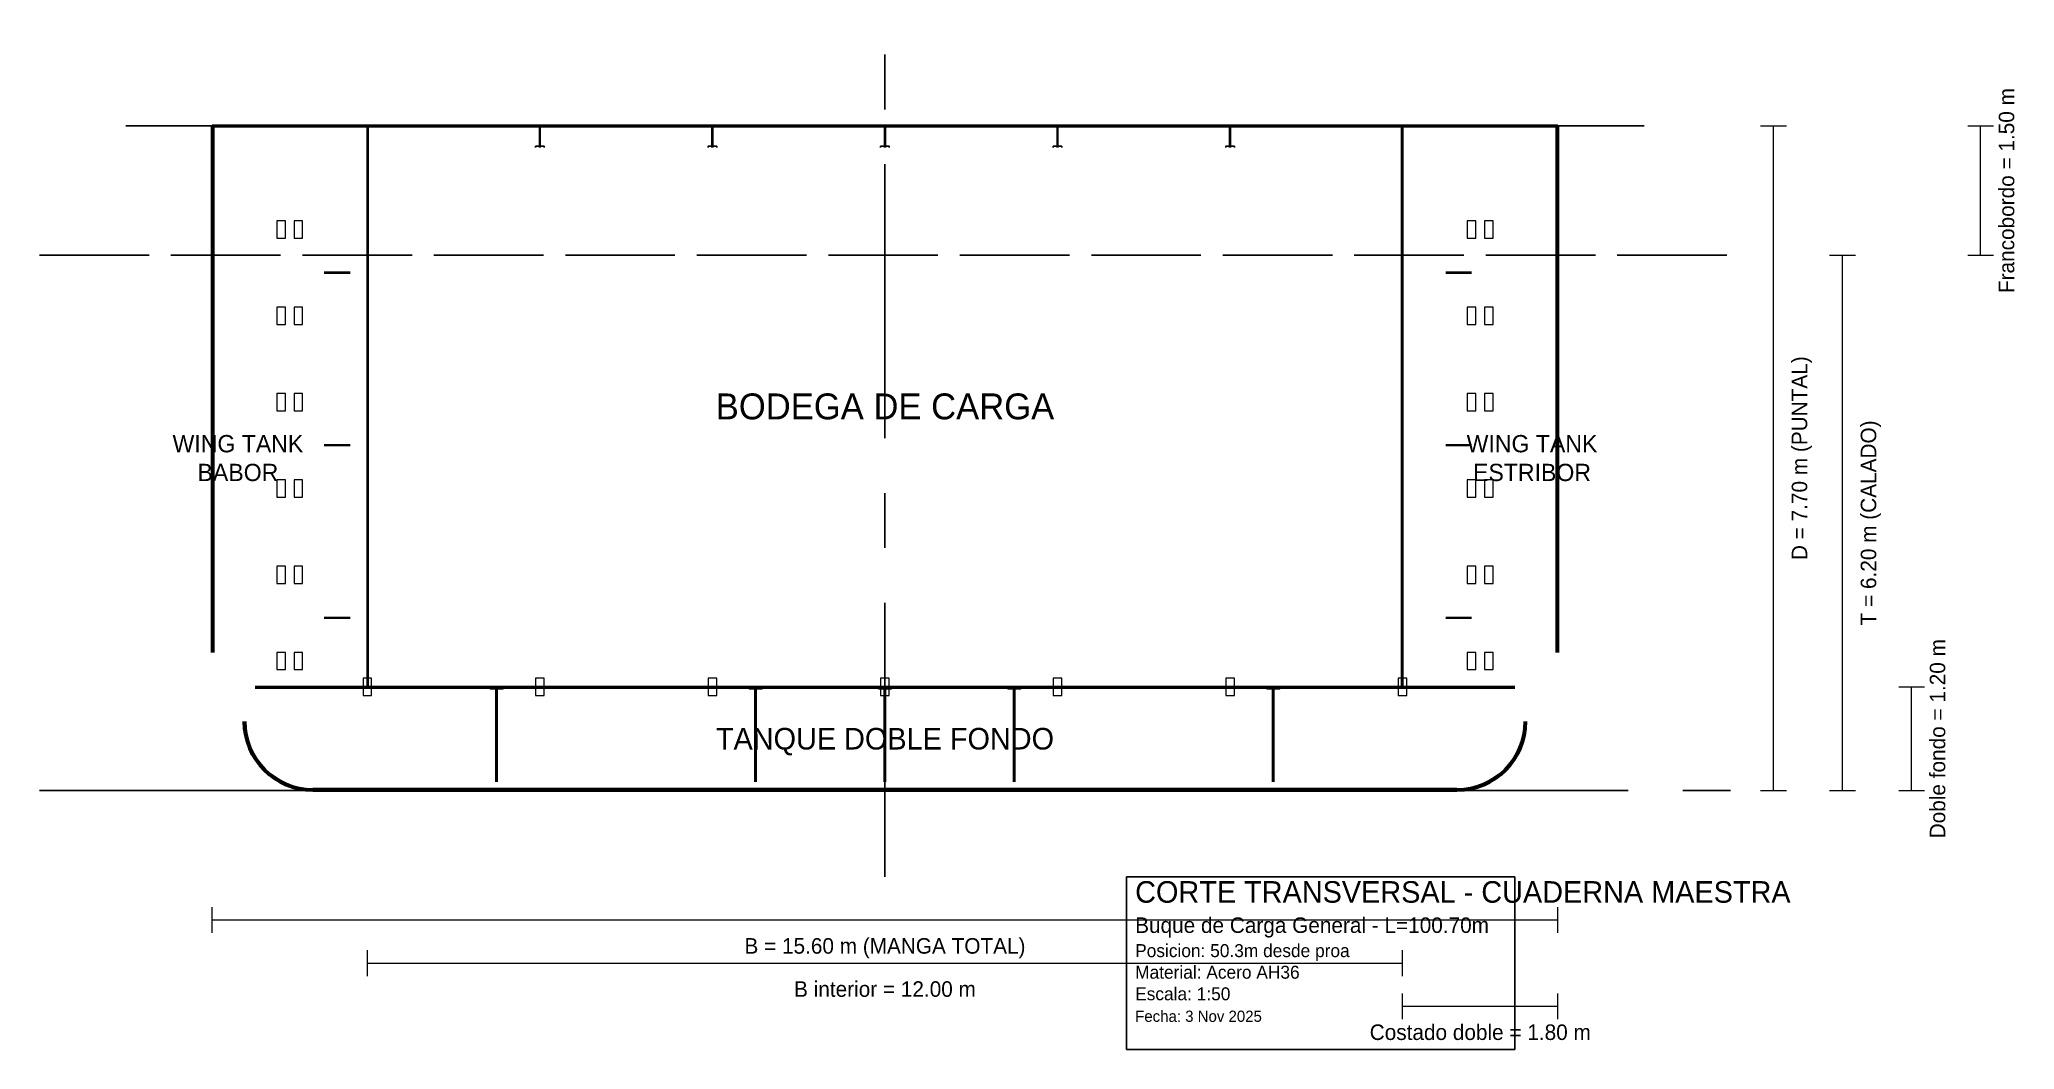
# Model space of a CAD drawing. Header units: metres. Extents: x -9.8 to 13.1, y -3 to 8.7.
import ezdxf
from ezdxf.enums import TextEntityAlignment as Align

# ---------------------------------------------------------------- set-up
doc = ezdxf.new("R2010")
doc.units = ezdxf.units.M
doc.linetypes.add('CENTER', pattern=[5.08, 3.175, -0.635, 0.635, -0.635])
doc.linetypes.add('DASHED', pattern=[1.524, 1.27, -0.254])
for name, color, linetype in [('CASCO_EXTERIOR', 7, 'Continuous'), ('COTAS', 2, 'Continuous'), ('EJES', 9, 'CENTER'), ('ESTRUCTURA_PRIMARIA', 1, 'Continuous'), ('ESTRUCTURA_SECUNDARIA', 3, 'Continuous'), ('LINEA_AGUA', 6, 'DASHED'), ('MAMPAROS', 5, 'Continuous'), ('TEXTO', 8, 'Continuous')]:
    doc.layers.add(name, color=color, linetype=linetype)

msp = doc.modelspace()

# ---------------------------------------------------------------- linework, layer by layer
at = {"layer": 'CASCO_EXTERIOR', "lineweight": 50}
for p, q in [((-7.8, 1.6), (-7.8, 7.7)), ((-7.8, 7.7), (0, 7.7)), ((0, 7.7), (7.8, 7.7)), ((7.8, 1.6), (7.8, 7.7)), ((-6.63, 0), (0, 0)), ((0, 0), (6.63, 0))]:
    msp.add_line(p, q, dxfattribs=at)
at = {"layer": 'CASCO_EXTERIOR', "lineweight": 25}
for p, q in [((-7.8, 7.688), (0, 7.688)), ((-7.78, 1.6), (-7.78, 7.7)), ((0, 7.688), (7.8, 7.688)), ((7.78, 1.6), (7.78, 7.7)), ((-6.63, 0.022), (0, 0.022)), ((0, 0.022), (6.63, 0.022))]:
    msp.add_line(p, q, dxfattribs=at)
at = {"layer": 'CASCO_EXTERIOR', "lineweight": 50}
for centre, start, end in [((-6.63, 0.8), 180, 270), ((6.63, 0.8), 270, 360)]:
    msp.add_arc(centre, 0.8, start, end, dxfattribs=at)
at = {"layer": 'CASCO_EXTERIOR', "lineweight": 25}
for centre, start, end in [((-6.63, 0.8), 180, 270), ((6.63, 0.8), 270, 360)]:
    msp.add_arc(centre, 0.78, start, end, dxfattribs=at)
at = {"layer": 'COTAS', "lineweight": 15}
for p, q in [((10.15, 7.7), (10.45, 7.7)), ((10.3, 0), (10.3, 7.7)), ((12.55, 7.7), (12.85, 7.7)), ((12.7, 6.2), (12.7, 7.7)), ((10.95, 6.2), (11.25, 6.2)), ((11.1, 0), (11.1, 6.2)), ((12.55, 6.2), (12.85, 6.2)), ((11.75, 1.2), (12.05, 1.2)), ((11.9, 0), (11.9, 1.2)), ((10.15, 0), (10.45, 0)), ((10.95, 0), (11.25, 0)), ((11.75, 0), (12.05, 0)), ((-7.8, -1.65), (-7.8, -1.35)), ((7.8, -1.65), (7.8, -1.35)), ((-7.8, -1.5), (7.8, -1.5)), ((-6, -2.15), (-6, -1.85)), ((-6, -2), (6, -2)), ((6, -2.15), (6, -1.85)), ((6, -2.65), (6, -2.35)), ((6, -2.5), (7.8, -2.5)), ((7.8, -2.65), (7.8, -2.35))]:
    msp.add_line(p, q, dxfattribs=at)
at = {"layer": 'EJES', "linetype": 'CENTER'}
for p, q in [((0, -1), (0, 8.7)), ((-8.8, 7.7), (8.8, 7.7)), ((-9.8, 0), (9.8, 0))]:
    msp.add_line(p, q, dxfattribs=at)
at = {"layer": 'ESTRUCTURA_PRIMARIA', "lineweight": 25}
for p, q in [((-4.005, 7.45), (-4.005, 7.7)), ((-3.995, 7.45), (-3.995, 7.7)), ((-2.005, 7.45), (-2.005, 7.7)), ((-1.995, 7.45), (-1.995, 7.7)), ((-0.005, 7.45), (-0.005, 7.7)), ((0.005, 7.45), (0.005, 7.7)), ((1.995, 7.45), (1.995, 7.7)), ((2.005, 7.45), (2.005, 7.7)), ((3.995, 7.45), (3.995, 7.7)), ((4.005, 7.45), (4.005, 7.7)), ((-6.5, 6.005), (-6.2, 6.005)), ((-6.5, 5.995), (-6.2, 5.995)), ((6.5, 6.005), (6.8, 6.005)), ((6.5, 5.995), (6.8, 5.995)), ((-6.5, 4.005), (-6.2, 4.005)), ((-6.5, 3.995), (-6.2, 3.995)), ((6.5, 4.005), (6.8, 4.005)), ((6.5, 3.995), (6.8, 3.995)), ((-6.5, 2.005), (-6.2, 2.005)), ((-6.5, 1.995), (-6.2, 1.995)), ((6.5, 2.005), (6.8, 2.005)), ((6.5, 1.995), (6.8, 1.995))]:
    msp.add_line(p, q, dxfattribs=at)
at = {"layer": 'ESTRUCTURA_PRIMARIA', "lineweight": 40}
msp.add_line((-7.3, 1.2), (7.3, 1.2), dxfattribs=at)
at = {"layer": 'ESTRUCTURA_PRIMARIA', "lineweight": 20}
msp.add_line((-7.3, 1.186), (7.3, 1.186), dxfattribs=at)
at = {"layer": 'ESTRUCTURA_PRIMARIA', "lineweight": 30}
for p, q in [((-4.506, 0.1), (-4.506, 1.2)), ((-4.494, 0.1), (-4.494, 1.2)), ((-1.506, 0.1), (-1.506, 1.2)), ((-1.494, 0.1), (-1.494, 1.2)), ((-0.006, 0.1), (-0.006, 1.2)), ((0.006, 0.1), (0.006, 1.2)), ((1.494, 0.1), (1.494, 1.2)), ((1.506, 0.1), (1.506, 1.2)), ((4.494, 0.1), (4.494, 1.2)), ((4.506, 0.1), (4.506, 1.2))]:
    msp.add_line(p, q, dxfattribs=at)
at = {"layer": 'ESTRUCTURA_PRIMARIA', "lineweight": 25}
for points in [[(-4.05, 7.45), (-4.05, 7.464), (-3.95, 7.464), (-3.95, 7.45)], [(-2.05, 7.45), (-2.05, 7.464), (-1.95, 7.464), (-1.95, 7.45)], [(-0.05, 7.45), (-0.05, 7.464), (0.05, 7.464), (0.05, 7.45)], [(1.95, 7.45), (1.95, 7.464), (2.05, 7.464), (2.05, 7.45)], [(3.95, 7.45), (3.95, 7.464), (4.05, 7.464), (4.05, 7.45)]]:
    msp.add_lwpolyline(points, dxfattribs=at)
at = {"layer": 'ESTRUCTURA_PRIMARIA', "lineweight": 30}
for points in [[(-4.575, 1.2), (-4.575, 1.18), (-4.425, 1.18), (-4.425, 1.2)], [(-1.575, 1.2), (-1.575, 1.18), (-1.425, 1.18), (-1.425, 1.2)], [(-0.075, 1.2), (-0.075, 1.18), (0.075, 1.18), (0.075, 1.2)], [(1.425, 1.2), (1.425, 1.18), (1.575, 1.18), (1.575, 1.2)], [(4.425, 1.2), (4.425, 1.18), (4.575, 1.18), (4.575, 1.2)]]:
    msp.add_lwpolyline(points, dxfattribs=at)
at = {"layer": 'ESTRUCTURA_SECUNDARIA', "lineweight": 15}
for points in [[(-7.05, 6.4), (-6.95, 6.4), (-6.95, 6.6), (-7.05, 6.6), (-7.05, 6.4)], [(-6.85, 6.4), (-6.75, 6.4), (-6.75, 6.6), (-6.85, 6.6), (-6.85, 6.4)], [(6.75, 6.4), (6.85, 6.4), (6.85, 6.6), (6.75, 6.6), (6.75, 6.4)], [(6.95, 6.4), (7.05, 6.4), (7.05, 6.6), (6.95, 6.6), (6.95, 6.4)], [(-7.05, 5.4), (-6.95, 5.4), (-6.95, 5.6), (-7.05, 5.6), (-7.05, 5.4)], [(-6.85, 5.4), (-6.75, 5.4), (-6.75, 5.6), (-6.85, 5.6), (-6.85, 5.4)], [(6.75, 5.4), (6.85, 5.4), (6.85, 5.6), (6.75, 5.6), (6.75, 5.4)], [(6.95, 5.4), (7.05, 5.4), (7.05, 5.6), (6.95, 5.6), (6.95, 5.4)], [(-7.05, 4.4), (-6.95, 4.4), (-6.95, 4.6), (-7.05, 4.6), (-7.05, 4.4)], [(-6.85, 4.4), (-6.75, 4.4), (-6.75, 4.6), (-6.85, 4.6), (-6.85, 4.4)], [(6.75, 4.4), (6.85, 4.4), (6.85, 4.6), (6.75, 4.6), (6.75, 4.4)], [(6.95, 4.4), (7.05, 4.4), (7.05, 4.6), (6.95, 4.6), (6.95, 4.4)], [(-7.05, 3.4), (-6.95, 3.4), (-6.95, 3.6), (-7.05, 3.6), (-7.05, 3.4)], [(-6.85, 3.4), (-6.75, 3.4), (-6.75, 3.6), (-6.85, 3.6), (-6.85, 3.4)], [(6.75, 3.4), (6.85, 3.4), (6.85, 3.6), (6.75, 3.6), (6.75, 3.4)], [(6.95, 3.4), (7.05, 3.4), (7.05, 3.6), (6.95, 3.6), (6.95, 3.4)], [(-7.05, 2.4), (-6.95, 2.4), (-6.95, 2.6), (-7.05, 2.6), (-7.05, 2.4)], [(-6.85, 2.4), (-6.75, 2.4), (-6.75, 2.6), (-6.85, 2.6), (-6.85, 2.4)], [(6.75, 2.4), (6.85, 2.4), (6.85, 2.6), (6.75, 2.6), (6.75, 2.4)], [(6.95, 2.4), (7.05, 2.4), (7.05, 2.6), (6.95, 2.6), (6.95, 2.4)], [(-7.05, 1.4), (-6.95, 1.4), (-6.95, 1.6), (-7.05, 1.6), (-7.05, 1.4)], [(-6.85, 1.4), (-6.75, 1.4), (-6.75, 1.6), (-6.85, 1.6), (-6.85, 1.4)], [(6.75, 1.4), (6.85, 1.4), (6.85, 1.6), (6.75, 1.6), (6.75, 1.4)], [(6.95, 1.4), (7.05, 1.4), (7.05, 1.6), (6.95, 1.6), (6.95, 1.4)], [(-6.05, 1.1), (-5.95, 1.1), (-5.95, 1.3), (-6.05, 1.3), (-6.05, 1.1)], [(-4.05, 1.1), (-3.95, 1.1), (-3.95, 1.3), (-4.05, 1.3), (-4.05, 1.1)], [(-2.05, 1.1), (-1.95, 1.1), (-1.95, 1.3), (-2.05, 1.3), (-2.05, 1.1)], [(-0.05, 1.1), (0.05, 1.1), (0.05, 1.3), (-0.05, 1.3), (-0.05, 1.1)], [(1.95, 1.1), (2.05, 1.1), (2.05, 1.3), (1.95, 1.3), (1.95, 1.1)], [(3.95, 1.1), (4.05, 1.1), (4.05, 1.3), (3.95, 1.3), (3.95, 1.1)], [(5.95, 1.1), (6.05, 1.1), (6.05, 1.3), (5.95, 1.3), (5.95, 1.1)]]:
    msp.add_lwpolyline(points, dxfattribs=at)
at = {"layer": 'LINEA_AGUA', "color": 6, "linetype": 'DASHED'}
msp.add_line((-9.8, 6.2), (9.8, 6.2), dxfattribs=at)
at = {"layer": 'MAMPAROS', "lineweight": 35}
for p, q in [((-6, 1.2), (-6, 7.7)), ((6, 1.2), (6, 7.7))]:
    msp.add_line(p, q, dxfattribs=at)
at = {"layer": 'MAMPAROS', "lineweight": 20}
for p, q in [((-5.988, 1.2), (-5.988, 7.7)), ((5.988, 1.2), (5.988, 7.7))]:
    msp.add_line(p, q, dxfattribs=at)
at = {"layer": 'TEXTO', "lineweight": 25}
msp.add_lwpolyline([(2.8, -3), (7.3, -3), (7.3, -1), (2.8, -1), (2.8, -3)], dxfattribs=at)

# ---------------------------------------------------------------- texts
at = {"layer": 'COTAS'}
for s, p in [('Francobordo = 1.50 m', (13, 6.95)), ('D = 7.70 m (PUNTAL)', (10.6, 3.85)), ('T = 6.20 m (CALADO)', (11.4, 3.1)), ('Doble fondo = 1.20 m', (12.2, 0.6))]:
    msp.add_text(s, height=0.18, rotation=90, dxfattribs=at).set_placement(p, align=Align.MIDDLE_CENTER)
for s, p in [('B = 15.60 m (MANGA TOTAL)', (0, -1.8)), ('B interior = 12.00 m', (0, -2.3)), ('Costado doble = 1.80 m', (6.9, -2.8))]:
    msp.add_text(s, height=0.18, dxfattribs=at).set_placement(p, align=Align.MIDDLE_CENTER)
at = {"layer": 'TEXTO'}
for s, height, p in [('BODEGA DE CARGA', 0.3, (0, 4.45)), ('TANQUE DOBLE FONDO', 0.25, (0, 0.6))]:
    msp.add_text(s, height=height, dxfattribs=at).set_placement(p, align=Align.MIDDLE_CENTER)
for s, height, p in [('CORTE TRANSVERSAL - CUADERNA MAESTRA', 0.25, (2.9, -1.3)), ('Buque de Carga General - L=100.70m', 0.18, (2.9, -1.65)), ('Posicion: 50.3m desde proa', 0.15, (2.9, -1.93)), ('Material: Acero AH36', 0.15, (2.9, -2.18)), ('Escala: 1:50', 0.15, (2.9, -2.43)), ('Fecha: 3 Nov 2025', 0.13, (2.9, -2.68))]:
    msp.add_text(s, height=height, dxfattribs=at).set_placement(p)
at = {"layer": 'TEXTO', "char_height": 0.2, "attachment_point": 5}
for s, insert in [('WING TANK\\PBABOR', (-7.5, 3.85)), ('WING TANK\\PESTRIBOR', (7.5, 3.85))]:
    msp.add_mtext(s, dxfattribs=dict(at, insert=insert))

doc.saveas('drawing.dxf')
